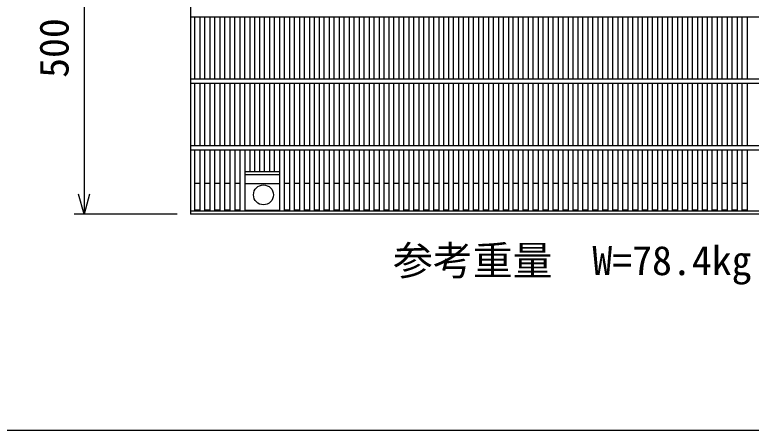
# Model space of a CAD drawing. Units: millimetres, scale not verified. Extents: x -25200 to 25200, y -8910 to 8910.
# Drawn here: x -14886 to -13778, y -5027 to -4402 of the extents above; entities that cross this region are included whole.
import ezdxf
from ezdxf.enums import TextEntityAlignment as Align

# ---------------------------------------------------------------- set-up
doc = ezdxf.new("R2010")
doc.units = ezdxf.units.MM
doc.header["$LTSCALE"] = 30
for name, color, linetype, lineweight in [('0-0_DIM', 7, 'Continuous', 25), ('0-2_HATCH', 6, 'Continuous', 25), ('0-7_TXT', 7, 'Continuous', 25)]:
    doc.layers.add(name, color=color, linetype=linetype, lineweight=lineweight)
doc.styles.add('ＭＳ ゴシック', font='')
doc.styles.get('ＭＳ ゴシック').set_extended_font_data('MS Gothic')

msp = doc.modelspace()

# ---------------------------------------------------------------- linework, layer by layer
at = {"layer": '0-0_DIM'}
for p, q in [((-14782.21, -4202.08), (-14782.21, -4702.08)), ((-14642.21, -4702.08), (-14797.21, -4702.08))]:
    msp.add_line(p, q, dxfattribs=at)
msp.add_lwpolyline([(-14774.17, -4672.08), (-14782.21, -4702.08), (-14790.25, -4672.08)], dxfattribs=at)
at = {"layer": '0-2_HATCH'}
for p, q in [((-14622.21, -4202.08), (-14622.21, -4702.08)), ((-14622.21, -4405.08), (-13627.21, -4405.08)), ((-14615.21, -4499.08), (-14615.21, -4405.08)), ((-14607.24, -4499.08), (-14607.24, -4405.08)), ((-14600.24, -4499.08), (-14600.24, -4405.08)), ((-14592.27, -4499.08), (-14592.27, -4405.08)), ((-14585.27, -4499.08), (-14585.27, -4405.08)), ((-14577.3, -4499.08), (-14577.3, -4405.08)), ((-14570.3, -4499.08), (-14570.3, -4405.08)), ((-14562.33, -4499.08), (-14562.33, -4405.08)), ((-14555.33, -4499.08), (-14555.33, -4405.08)), ((-14547.36, -4499.08), (-14547.36, -4405.08)), ((-14540.36, -4499.08), (-14540.36, -4405.08)), ((-14532.4, -4499.08), (-14532.4, -4405.08)), ((-14525.4, -4499.08), (-14525.4, -4405.08)), ((-14517.43, -4499.08), (-14517.43, -4405.08)), ((-14510.43, -4499.08), (-14510.43, -4405.08)), ((-14502.46, -4499.08), (-14502.46, -4405.08)), ((-14495.46, -4499.08), (-14495.46, -4405.08)), ((-14487.49, -4499.08), (-14487.49, -4405.08)), ((-14480.49, -4499.08), (-14480.49, -4405.08)), ((-14472.52, -4499.08), (-14472.52, -4405.08)), ((-14465.52, -4499.08), (-14465.52, -4405.08)), ((-14457.55, -4499.08), (-14457.55, -4405.08)), ((-14450.55, -4499.08), (-14450.55, -4405.08)), ((-14442.58, -4499.08), (-14442.58, -4405.08)), ((-14435.58, -4499.08), (-14435.58, -4405.08)), ((-14427.61, -4499.08), (-14427.61, -4405.08)), ((-14420.61, -4499.08), (-14420.61, -4405.08)), ((-14412.64, -4499.08), (-14412.64, -4405.08)), ((-14405.64, -4499.08), (-14405.64, -4405.08)), ((-14397.67, -4499.08), (-14397.67, -4405.08)), ((-14390.67, -4499.08), (-14390.67, -4405.08)), ((-14382.7, -4499.08), (-14382.7, -4405.08)), ((-14375.7, -4499.08), (-14375.7, -4405.08)), ((-14367.73, -4499.08), (-14367.73, -4405.08)), ((-14360.73, -4499.08), (-14360.73, -4405.08)), ((-14352.76, -4499.08), (-14352.76, -4405.08)), ((-14345.76, -4499.08), (-14345.76, -4405.08)), ((-14337.79, -4499.08), (-14337.79, -4405.08)), ((-14330.79, -4499.08), (-14330.79, -4405.08)), ((-14322.82, -4499.08), (-14322.82, -4405.08)), ((-14315.82, -4499.08), (-14315.82, -4405.08)), ((-14307.85, -4499.08), (-14307.85, -4405.08)), ((-14300.85, -4499.08), (-14300.85, -4405.08)), ((-14292.88, -4499.08), (-14292.88, -4405.08)), ((-14285.88, -4499.08), (-14285.88, -4405.08)), ((-14277.91, -4499.08), (-14277.91, -4405.08)), ((-14270.91, -4499.08), (-14270.91, -4405.08)), ((-14262.94, -4499.08), (-14262.94, -4405.08)), ((-14255.94, -4499.08), (-14255.94, -4405.08)), ((-14247.97, -4499.08), (-14247.97, -4405.08)), ((-14240.97, -4499.08), (-14240.97, -4405.08)), ((-14233, -4499.08), (-14233, -4405.08)), ((-14226, -4499.08), (-14226, -4405.08)), ((-14218.03, -4499.08), (-14218.03, -4405.08)), ((-14211.03, -4499.08), (-14211.03, -4405.08)), ((-14203.06, -4499.08), (-14203.06, -4405.08)), ((-14196.06, -4499.08), (-14196.06, -4405.08)), ((-14188.09, -4499.08), (-14188.09, -4405.08)), ((-14181.09, -4499.08), (-14181.09, -4405.08)), ((-14173.12, -4499.08), (-14173.12, -4405.08)), ((-14166.12, -4499.08), (-14166.12, -4405.08)), ((-14158.15, -4499.08), (-14158.15, -4405.08)), ((-14151.15, -4499.08), (-14151.15, -4405.08)), ((-14143.18, -4499.08), (-14143.18, -4405.08)), ((-14136.18, -4499.08), (-14136.18, -4405.08)), ((-14128.21, -4499.08), (-14128.21, -4405.08)), ((-14121.21, -4499.08), (-14121.21, -4405.08)), ((-14113.24, -4499.08), (-14113.24, -4405.08)), ((-14106.24, -4499.08), (-14106.24, -4405.08)), ((-14098.27, -4499.08), (-14098.27, -4405.08)), ((-14091.27, -4499.08), (-14091.27, -4405.08)), ((-14083.3, -4499.08), (-14083.3, -4405.08)), ((-14076.3, -4499.08), (-14076.3, -4405.08)), ((-14068.33, -4499.08), (-14068.33, -4405.08)), ((-14061.33, -4499.08), (-14061.33, -4405.08)), ((-14053.36, -4499.08), (-14053.36, -4405.08)), ((-14046.36, -4499.08), (-14046.36, -4405.08)), ((-14038.4, -4499.08), (-14038.4, -4405.08)), ((-14031.4, -4499.08), (-14031.4, -4405.08)), ((-14023.43, -4499.08), (-14023.43, -4405.08)), ((-14016.43, -4499.08), (-14016.43, -4405.08)), ((-14008.46, -4499.08), (-14008.46, -4405.08)), ((-14001.46, -4499.08), (-14001.46, -4405.08)), ((-13993.49, -4499.08), (-13993.49, -4405.08)), ((-13986.49, -4499.08), (-13986.49, -4405.08)), ((-13978.52, -4499.08), (-13978.52, -4405.08)), ((-13971.52, -4499.08), (-13971.52, -4405.08)), ((-13963.55, -4499.08), (-13963.55, -4405.08)), ((-13956.55, -4499.08), (-13956.55, -4405.08)), ((-13948.58, -4499.08), (-13948.58, -4405.08)), ((-13941.58, -4499.08), (-13941.58, -4405.08)), ((-13933.61, -4499.08), (-13933.61, -4405.08)), ((-13926.61, -4499.08), (-13926.61, -4405.08)), ((-13918.64, -4499.08), (-13918.64, -4405.08)), ((-13911.64, -4499.08), (-13911.64, -4405.08)), ((-13903.67, -4499.08), (-13903.67, -4405.08)), ((-13896.67, -4499.08), (-13896.67, -4405.08)), ((-13888.7, -4499.08), (-13888.7, -4405.08)), ((-13881.7, -4499.08), (-13881.7, -4405.08)), ((-13873.73, -4499.08), (-13873.73, -4405.08)), ((-13866.73, -4499.08), (-13866.73, -4405.08)), ((-13858.76, -4499.08), (-13858.76, -4405.08)), ((-13851.76, -4499.08), (-13851.76, -4405.08)), ((-13843.79, -4499.08), (-13843.79, -4405.08)), ((-13836.79, -4499.08), (-13836.79, -4405.08)), ((-13828.82, -4499.08), (-13828.82, -4405.08)), ((-13821.82, -4499.08), (-13821.82, -4405.08)), ((-13813.85, -4499.08), (-13813.85, -4405.08)), ((-13806.85, -4499.08), (-13806.85, -4405.08)), ((-13798.88, -4499.08), (-13798.88, -4405.08)), ((-13791.88, -4499.08), (-13791.88, -4405.08)), ((-13783.91, -4499.08), (-13783.91, -4405.08)), ((-13627.21, -4499.08), (-14622.21, -4499.08)), ((-14622.21, -4505.08), (-13627.21, -4505.08)), ((-14615.21, -4599.08), (-14615.21, -4505.08)), ((-14607.24, -4599.08), (-14607.24, -4505.08)), ((-14600.24, -4599.08), (-14600.24, -4505.08)), ((-14592.27, -4599.08), (-14592.27, -4505.08)), ((-14585.27, -4599.08), (-14585.27, -4505.08)), ((-14577.3, -4599.08), (-14577.3, -4505.08)), ((-14570.3, -4599.08), (-14570.3, -4505.08)), ((-14562.33, -4599.08), (-14562.33, -4505.08)), ((-14555.33, -4599.08), (-14555.33, -4505.08)), ((-14547.36, -4599.08), (-14547.36, -4505.08)), ((-14540.36, -4599.08), (-14540.36, -4505.08)), ((-14532.4, -4599.08), (-14532.4, -4505.08)), ((-14525.4, -4599.08), (-14525.4, -4505.08)), ((-14517.43, -4599.08), (-14517.43, -4505.08)), ((-14510.43, -4599.08), (-14510.43, -4505.08)), ((-14502.46, -4599.08), (-14502.46, -4505.08)), ((-14495.46, -4599.08), (-14495.46, -4505.08)), ((-14487.49, -4599.08), (-14487.49, -4505.08)), ((-14480.49, -4599.08), (-14480.49, -4505.08)), ((-14472.52, -4599.08), (-14472.52, -4505.08)), ((-14465.52, -4599.08), (-14465.52, -4505.08)), ((-14457.55, -4599.08), (-14457.55, -4505.08)), ((-14450.55, -4599.08), (-14450.55, -4505.08)), ((-14442.58, -4599.08), (-14442.58, -4505.08)), ((-14435.58, -4599.08), (-14435.58, -4505.08)), ((-14427.61, -4599.08), (-14427.61, -4505.08)), ((-14420.61, -4599.08), (-14420.61, -4505.08)), ((-14412.64, -4599.08), (-14412.64, -4505.08)), ((-14405.64, -4599.08), (-14405.64, -4505.08)), ((-14397.67, -4599.08), (-14397.67, -4505.08)), ((-14390.67, -4599.08), (-14390.67, -4505.08)), ((-14382.7, -4599.08), (-14382.7, -4505.08)), ((-14375.7, -4599.08), (-14375.7, -4505.08)), ((-14367.73, -4599.08), (-14367.73, -4505.08)), ((-14360.73, -4599.08), (-14360.73, -4505.08)), ((-14352.76, -4599.08), (-14352.76, -4505.08)), ((-14345.76, -4599.08), (-14345.76, -4505.08)), ((-14337.79, -4599.08), (-14337.79, -4505.08)), ((-14330.79, -4599.08), (-14330.79, -4505.08)), ((-14322.82, -4599.08), (-14322.82, -4505.08)), ((-14315.82, -4599.08), (-14315.82, -4505.08)), ((-14307.85, -4599.08), (-14307.85, -4505.08)), ((-14300.85, -4599.08), (-14300.85, -4505.08)), ((-14292.88, -4599.08), (-14292.88, -4505.08)), ((-14285.88, -4599.08), (-14285.88, -4505.08)), ((-14277.91, -4599.08), (-14277.91, -4505.08)), ((-14270.91, -4599.08), (-14270.91, -4505.08)), ((-14262.94, -4599.08), (-14262.94, -4505.08)), ((-14255.94, -4599.08), (-14255.94, -4505.08)), ((-14247.97, -4599.08), (-14247.97, -4505.08)), ((-14240.97, -4599.08), (-14240.97, -4505.08)), ((-14233, -4599.08), (-14233, -4505.08)), ((-14226, -4599.08), (-14226, -4505.08)), ((-14218.03, -4599.08), (-14218.03, -4505.08)), ((-14211.03, -4599.08), (-14211.03, -4505.08)), ((-14203.06, -4599.08), (-14203.06, -4505.08)), ((-14196.06, -4599.08), (-14196.06, -4505.08)), ((-14188.09, -4599.08), (-14188.09, -4505.08)), ((-14181.09, -4599.08), (-14181.09, -4505.08)), ((-14173.12, -4599.08), (-14173.12, -4505.08)), ((-14166.12, -4599.08), (-14166.12, -4505.08)), ((-14158.15, -4599.08), (-14158.15, -4505.08)), ((-14151.15, -4599.08), (-14151.15, -4505.08)), ((-14143.18, -4599.08), (-14143.18, -4505.08)), ((-14136.18, -4599.08), (-14136.18, -4505.08)), ((-14128.21, -4599.08), (-14128.21, -4505.08)), ((-14121.21, -4599.08), (-14121.21, -4505.08)), ((-14113.24, -4599.08), (-14113.24, -4505.08)), ((-14106.24, -4599.08), (-14106.24, -4505.08)), ((-14098.27, -4599.08), (-14098.27, -4505.08)), ((-14091.27, -4599.08), (-14091.27, -4505.08)), ((-14083.3, -4599.08), (-14083.3, -4505.08)), ((-14076.3, -4599.08), (-14076.3, -4505.08)), ((-14068.33, -4599.08), (-14068.33, -4505.08)), ((-14061.33, -4599.08), (-14061.33, -4505.08)), ((-14053.36, -4599.08), (-14053.36, -4505.08)), ((-14046.36, -4599.08), (-14046.36, -4505.08)), ((-14038.4, -4599.08), (-14038.4, -4505.08)), ((-14031.4, -4599.08), (-14031.4, -4505.08)), ((-14023.43, -4599.08), (-14023.43, -4505.08)), ((-14016.43, -4599.08), (-14016.43, -4505.08)), ((-14008.46, -4599.08), (-14008.46, -4505.08)), ((-14001.46, -4599.08), (-14001.46, -4505.08)), ((-13993.49, -4599.08), (-13993.49, -4505.08)), ((-13986.49, -4599.08), (-13986.49, -4505.08)), ((-13978.52, -4599.08), (-13978.52, -4505.08)), ((-13971.52, -4599.08), (-13971.52, -4505.08)), ((-13963.55, -4599.08), (-13963.55, -4505.08)), ((-13956.55, -4599.08), (-13956.55, -4505.08)), ((-13948.58, -4599.08), (-13948.58, -4505.08)), ((-13941.58, -4599.08), (-13941.58, -4505.08)), ((-13933.61, -4599.08), (-13933.61, -4505.08)), ((-13926.61, -4599.08), (-13926.61, -4505.08)), ((-13918.64, -4599.08), (-13918.64, -4505.08)), ((-13911.64, -4599.08), (-13911.64, -4505.08)), ((-13903.67, -4599.08), (-13903.67, -4505.08)), ((-13896.67, -4599.08), (-13896.67, -4505.08)), ((-13888.7, -4599.08), (-13888.7, -4505.08)), ((-13881.7, -4599.08), (-13881.7, -4505.08)), ((-13873.73, -4599.08), (-13873.73, -4505.08)), ((-13866.73, -4599.08), (-13866.73, -4505.08)), ((-13858.76, -4599.08), (-13858.76, -4505.08)), ((-13851.76, -4599.08), (-13851.76, -4505.08)), ((-13843.79, -4599.08), (-13843.79, -4505.08)), ((-13836.79, -4599.08), (-13836.79, -4505.08)), ((-13828.82, -4599.08), (-13828.82, -4505.08)), ((-13821.82, -4599.08), (-13821.82, -4505.08)), ((-13813.85, -4599.08), (-13813.85, -4505.08)), ((-13806.85, -4599.08), (-13806.85, -4505.08)), ((-13798.88, -4599.08), (-13798.88, -4505.08)), ((-13791.88, -4599.08), (-13791.88, -4505.08)), ((-13783.91, -4599.08), (-13783.91, -4505.08)), ((-13627.21, -4599.08), (-14622.21, -4599.08)), ((-14622.21, -4605.08), (-13627.21, -4605.08)), ((-14615.21, -4697.58), (-14615.21, -4605.08)), ((-14607.24, -4697.58), (-14607.24, -4605.08)), ((-14600.24, -4697.58), (-14600.24, -4605.08)), ((-14592.27, -4697.58), (-14592.27, -4605.08)), ((-14585.27, -4697.58), (-14585.27, -4605.08)), ((-14577.3, -4697.58), (-14577.3, -4605.08)), ((-14570.3, -4697.58), (-14570.3, -4605.08)), ((-14562.33, -4697.58), (-14562.33, -4605.08)), ((-14555.33, -4605.08), (-14555.33, -4697.58)), ((-14547.36, -4697.58), (-14547.36, -4605.08)), ((-14540.36, -4605.08), (-14540.36, -4697.58)), ((-14532.4, -4638.08), (-14532.4, -4605.08)), ((-14525.4, -4638.08), (-14525.4, -4605.08)), ((-14517.43, -4638.08), (-14517.43, -4605.08)), ((-14510.43, -4638.08), (-14510.43, -4605.08)), ((-14502.46, -4638.08), (-14502.46, -4605.08)), ((-14495.46, -4638.08), (-14495.46, -4605.08)), ((-14487.49, -4697.58), (-14487.49, -4605.08)), ((-14480.49, -4697.58), (-14480.49, -4605.08)), ((-14472.52, -4697.58), (-14472.52, -4605.08)), ((-14465.52, -4697.58), (-14465.52, -4605.08)), ((-14457.55, -4697.58), (-14457.55, -4605.08)), ((-14450.55, -4697.58), (-14450.55, -4605.08)), ((-14442.58, -4697.58), (-14442.58, -4605.08)), ((-14435.58, -4697.58), (-14435.58, -4605.08)), ((-14427.61, -4697.58), (-14427.61, -4605.08)), ((-14420.61, -4697.58), (-14420.61, -4605.08)), ((-14412.64, -4697.58), (-14412.64, -4605.08)), ((-14405.64, -4697.58), (-14405.64, -4605.08)), ((-14397.67, -4697.58), (-14397.67, -4605.08)), ((-14390.67, -4697.58), (-14390.67, -4605.08)), ((-14382.7, -4697.58), (-14382.7, -4605.08)), ((-14375.7, -4697.58), (-14375.7, -4605.08)), ((-14367.73, -4697.58), (-14367.73, -4605.08)), ((-14360.73, -4697.58), (-14360.73, -4605.08)), ((-14352.76, -4697.58), (-14352.76, -4605.08)), ((-14345.76, -4697.58), (-14345.76, -4605.08)), ((-14337.79, -4697.58), (-14337.79, -4605.08)), ((-14330.79, -4697.58), (-14330.79, -4605.08)), ((-14322.82, -4697.58), (-14322.82, -4605.08)), ((-14315.82, -4697.58), (-14315.82, -4605.08)), ((-14307.85, -4697.58), (-14307.85, -4605.08)), ((-14300.85, -4697.58), (-14300.85, -4605.08)), ((-14292.88, -4697.58), (-14292.88, -4605.08)), ((-14285.88, -4697.58), (-14285.88, -4605.08)), ((-14277.91, -4697.58), (-14277.91, -4605.08)), ((-14270.91, -4697.58), (-14270.91, -4605.08)), ((-14262.94, -4697.58), (-14262.94, -4605.08)), ((-14255.94, -4697.58), (-14255.94, -4605.08)), ((-14247.97, -4697.58), (-14247.97, -4605.08)), ((-14240.97, -4697.58), (-14240.97, -4605.08)), ((-14233, -4697.58), (-14233, -4605.08)), ((-14226, -4697.58), (-14226, -4605.08)), ((-14218.03, -4697.58), (-14218.03, -4605.08)), ((-14211.03, -4697.58), (-14211.03, -4605.08)), ((-14203.06, -4697.58), (-14203.06, -4605.08)), ((-14196.06, -4697.58), (-14196.06, -4605.08)), ((-14188.09, -4697.58), (-14188.09, -4605.08)), ((-14181.09, -4697.58), (-14181.09, -4605.08)), ((-14173.12, -4697.58), (-14173.12, -4605.08)), ((-14166.12, -4697.58), (-14166.12, -4605.08)), ((-14158.15, -4697.58), (-14158.15, -4605.08)), ((-14151.15, -4697.58), (-14151.15, -4605.08)), ((-14143.18, -4697.58), (-14143.18, -4605.08)), ((-14136.18, -4697.58), (-14136.18, -4605.08)), ((-14128.21, -4697.58), (-14128.21, -4605.08)), ((-14121.21, -4697.58), (-14121.21, -4605.08)), ((-14113.24, -4697.58), (-14113.24, -4605.08)), ((-14106.24, -4697.58), (-14106.24, -4605.08)), ((-14098.27, -4697.58), (-14098.27, -4605.08)), ((-14091.27, -4697.58), (-14091.27, -4605.08)), ((-14083.3, -4697.58), (-14083.3, -4605.08)), ((-14076.3, -4697.58), (-14076.3, -4605.08)), ((-14068.33, -4697.58), (-14068.33, -4605.08)), ((-14061.33, -4697.58), (-14061.33, -4605.08)), ((-14053.36, -4697.58), (-14053.36, -4605.08)), ((-14046.36, -4697.58), (-14046.36, -4605.08)), ((-14038.4, -4697.58), (-14038.4, -4605.08)), ((-14031.4, -4697.58), (-14031.4, -4605.08)), ((-14023.43, -4697.58), (-14023.43, -4605.08)), ((-14016.43, -4697.58), (-14016.43, -4605.08)), ((-14008.46, -4697.58), (-14008.46, -4605.08)), ((-14001.46, -4697.58), (-14001.46, -4605.08)), ((-13993.49, -4697.58), (-13993.49, -4605.08)), ((-13986.49, -4697.58), (-13986.49, -4605.08)), ((-13978.52, -4697.58), (-13978.52, -4605.08)), ((-13971.52, -4697.58), (-13971.52, -4605.08)), ((-13963.55, -4697.58), (-13963.55, -4605.08)), ((-13956.55, -4697.58), (-13956.55, -4605.08)), ((-13948.58, -4697.58), (-13948.58, -4605.08)), ((-13941.58, -4697.58), (-13941.58, -4605.08)), ((-13933.61, -4697.58), (-13933.61, -4605.08)), ((-13926.61, -4697.58), (-13926.61, -4605.08)), ((-13918.64, -4697.58), (-13918.64, -4605.08)), ((-13911.64, -4697.58), (-13911.64, -4605.08)), ((-13903.67, -4697.58), (-13903.67, -4605.08)), ((-13896.67, -4697.58), (-13896.67, -4605.08)), ((-13888.7, -4697.58), (-13888.7, -4605.08)), ((-13881.7, -4697.58), (-13881.7, -4605.08)), ((-13873.73, -4697.58), (-13873.73, -4605.08)), ((-13866.73, -4697.58), (-13866.73, -4605.08)), ((-13858.76, -4697.58), (-13858.76, -4605.08)), ((-13851.76, -4697.58), (-13851.76, -4605.08)), ((-13843.79, -4697.58), (-13843.79, -4605.08)), ((-13836.79, -4697.58), (-13836.79, -4605.08)), ((-13828.82, -4697.58), (-13828.82, -4605.08)), ((-13821.82, -4697.58), (-13821.82, -4605.08)), ((-13813.85, -4697.58), (-13813.85, -4605.08)), ((-13806.85, -4697.58), (-13806.85, -4605.08)), ((-13798.88, -4697.58), (-13798.88, -4605.08)), ((-13791.88, -4697.58), (-13791.88, -4605.08)), ((-13783.91, -4697.58), (-13783.91, -4605.08)), ((-14540.36, -4638.08), (-14487.49, -4638.08)), ((-14540.36, -4642.58), (-14487.49, -4642.58)), ((-14607.24, -4656.08), (-14615.21, -4656.08)), ((-14592.27, -4656.08), (-14600.24, -4656.08)), ((-14577.3, -4656.08), (-14585.27, -4656.08)), ((-14562.33, -4656.08), (-14570.3, -4656.08)), ((-14547.36, -4656.08), (-14555.33, -4656.08)), ((-14540.36, -4656.08), (-14487.49, -4656.08)), ((-14472.52, -4656.08), (-14480.49, -4656.08)), ((-14457.55, -4656.08), (-14465.52, -4656.08)), ((-14442.58, -4656.08), (-14450.55, -4656.08)), ((-14427.61, -4656.08), (-14435.58, -4656.08)), ((-14412.64, -4656.08), (-14420.61, -4656.08)), ((-14397.67, -4656.08), (-14405.64, -4656.08)), ((-14382.7, -4656.08), (-14390.67, -4656.08)), ((-14367.73, -4656.08), (-14375.7, -4656.08)), ((-14352.76, -4656.08), (-14360.73, -4656.08)), ((-14337.79, -4656.08), (-14345.76, -4656.08)), ((-14322.82, -4656.08), (-14330.79, -4656.08)), ((-14307.85, -4656.08), (-14315.82, -4656.08)), ((-14292.88, -4656.08), (-14300.85, -4656.08)), ((-14277.91, -4656.08), (-14285.88, -4656.08)), ((-14262.94, -4656.08), (-14270.91, -4656.08)), ((-14247.97, -4656.08), (-14255.94, -4656.08)), ((-14233, -4656.08), (-14240.97, -4656.08)), ((-14218.03, -4656.08), (-14226, -4656.08)), ((-14203.06, -4656.08), (-14211.03, -4656.08)), ((-14188.09, -4656.08), (-14196.06, -4656.08)), ((-14173.12, -4656.08), (-14181.09, -4656.08)), ((-14158.15, -4656.08), (-14166.12, -4656.08)), ((-14143.18, -4656.08), (-14151.15, -4656.08)), ((-14128.21, -4656.08), (-14136.18, -4656.08)), ((-14113.24, -4656.08), (-14121.21, -4656.08)), ((-14098.27, -4656.08), (-14106.24, -4656.08)), ((-14083.3, -4656.08), (-14091.27, -4656.08)), ((-14068.33, -4656.08), (-14076.3, -4656.08)), ((-14053.36, -4656.08), (-14061.33, -4656.08)), ((-14038.4, -4656.08), (-14046.36, -4656.08)), ((-14023.43, -4656.08), (-14031.4, -4656.08)), ((-14008.46, -4656.08), (-14016.43, -4656.08)), ((-13993.49, -4656.08), (-14001.46, -4656.08)), ((-13978.52, -4656.08), (-13986.49, -4656.08)), ((-13963.55, -4656.08), (-13971.52, -4656.08)), ((-13948.58, -4656.08), (-13956.55, -4656.08)), ((-13933.61, -4656.08), (-13941.58, -4656.08)), ((-13918.64, -4656.08), (-13926.61, -4656.08)), ((-13903.67, -4656.08), (-13911.64, -4656.08)), ((-13888.7, -4656.08), (-13896.67, -4656.08)), ((-13873.73, -4656.08), (-13881.7, -4656.08)), ((-13858.76, -4656.08), (-13866.73, -4656.08)), ((-13843.79, -4656.08), (-13851.76, -4656.08)), ((-13828.82, -4656.08), (-13836.79, -4656.08)), ((-13813.85, -4656.08), (-13821.82, -4656.08)), ((-13798.88, -4656.08), (-13806.85, -4656.08)), ((-13783.91, -4656.08), (-13791.88, -4656.08)), ((-13627.21, -4697.58), (-14622.21, -4697.58)), ((-14607.24, -4696.08), (-14615.21, -4696.08)), ((-14592.27, -4696.08), (-14600.24, -4696.08)), ((-14577.3, -4696.08), (-14585.27, -4696.08)), ((-14562.33, -4696.08), (-14570.3, -4696.08)), ((-14547.36, -4696.08), (-14555.33, -4696.08)), ((-14540.36, -4696.08), (-14487.49, -4696.08)), ((-14472.52, -4696.08), (-14480.49, -4696.08)), ((-14457.55, -4696.08), (-14465.52, -4696.08)), ((-14442.58, -4696.08), (-14450.55, -4696.08)), ((-14427.61, -4696.08), (-14435.58, -4696.08)), ((-14412.64, -4696.08), (-14420.61, -4696.08)), ((-14397.67, -4696.08), (-14405.64, -4696.08)), ((-14382.7, -4696.08), (-14390.67, -4696.08)), ((-14367.73, -4696.08), (-14375.7, -4696.08)), ((-14352.76, -4696.08), (-14360.73, -4696.08)), ((-14337.79, -4696.08), (-14345.76, -4696.08)), ((-14322.82, -4696.08), (-14330.79, -4696.08)), ((-14307.85, -4696.08), (-14315.82, -4696.08)), ((-14292.88, -4696.08), (-14300.85, -4696.08)), ((-14277.91, -4696.08), (-14285.88, -4696.08)), ((-14262.94, -4696.08), (-14270.91, -4696.08)), ((-14247.97, -4696.08), (-14255.94, -4696.08)), ((-14233, -4696.08), (-14240.97, -4696.08)), ((-14218.03, -4696.08), (-14226, -4696.08)), ((-14203.06, -4696.08), (-14211.03, -4696.08)), ((-14188.09, -4696.08), (-14196.06, -4696.08)), ((-14173.12, -4696.08), (-14181.09, -4696.08)), ((-14158.15, -4696.08), (-14166.12, -4696.08)), ((-14143.18, -4696.08), (-14151.15, -4696.08)), ((-14128.21, -4696.08), (-14136.18, -4696.08)), ((-14113.24, -4696.08), (-14121.21, -4696.08)), ((-14098.27, -4696.08), (-14106.24, -4696.08)), ((-14083.3, -4696.08), (-14091.27, -4696.08)), ((-14068.33, -4696.08), (-14076.3, -4696.08)), ((-14053.36, -4696.08), (-14061.33, -4696.08)), ((-14038.4, -4696.08), (-14046.36, -4696.08)), ((-14023.43, -4696.08), (-14031.4, -4696.08)), ((-14008.46, -4696.08), (-14016.43, -4696.08)), ((-13993.49, -4696.08), (-14001.46, -4696.08)), ((-13978.52, -4696.08), (-13986.49, -4696.08)), ((-13963.55, -4696.08), (-13971.52, -4696.08)), ((-13948.58, -4696.08), (-13956.55, -4696.08)), ((-13933.61, -4696.08), (-13941.58, -4696.08)), ((-13918.64, -4696.08), (-13926.61, -4696.08)), ((-13903.67, -4696.08), (-13911.64, -4696.08)), ((-13888.7, -4696.08), (-13896.67, -4696.08)), ((-13873.73, -4696.08), (-13881.7, -4696.08)), ((-13858.76, -4696.08), (-13866.73, -4696.08)), ((-13843.79, -4696.08), (-13851.76, -4696.08)), ((-13828.82, -4696.08), (-13836.79, -4696.08)), ((-13813.85, -4696.08), (-13821.82, -4696.08)), ((-13798.88, -4696.08), (-13806.85, -4696.08)), ((-13783.91, -4696.08), (-13791.88, -4696.08)), ((-13627.21, -4702.08), (-14622.21, -4702.08))]:
    msp.add_line(p, q, dxfattribs=at)
msp.add_circle((-14512.21, -4673.08), 15, dxfattribs=at)
at = {"layer": '0-7_TXT'}
msp.add_lwpolyline([(-14962.38, -5027.21), (-13162.38, -5027.21), (-13162.38, -2577.21), (-14962.38, -2577.21)], close=True, dxfattribs=at)

# ---------------------------------------------------------------- texts
at = {"layer": '0-0_DIM', "style": 'ＭＳ ゴシック'}
msp.add_text('500', height=43.99, rotation=90, dxfattribs=at).set_placement((-14792.21, -4497.08), align=Align.BOTTOM_LEFT)
msp.add_text('参考重量\u3000W=78.4kg', height=43.99, dxfattribs=at).set_placement((-14317.23, -4807.01), align=Align.BOTTOM_LEFT)

doc.saveas('drawing.dxf')
